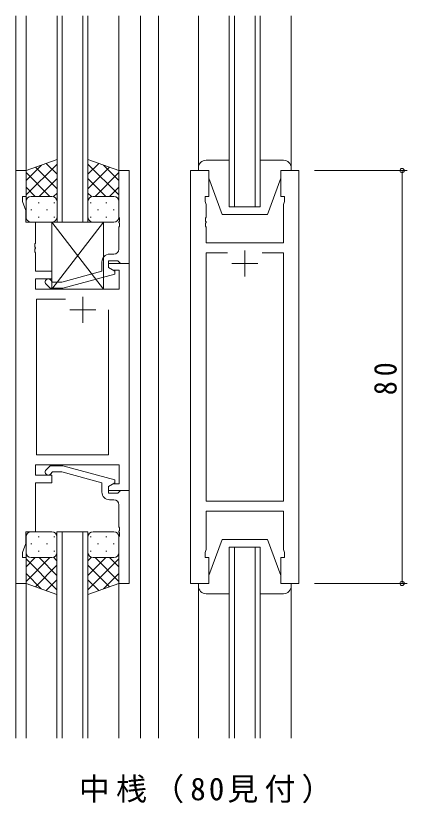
# Model space of a CAD drawing. Units: millimetres on the paper. Extents: x -420 to 373, y -297 to 267.
# Drawn here: x -33.9 to 42, y 2.7 to 155.3 of the extents above; entities that cross this region are included whole.
import ezdxf

# ---------------------------------------------------------------- set-up
doc = ezdxf.new("R2010")
doc.units = ezdxf.units.MM
doc.layers.add('0-2_USER1', color=3, linetype='Continuous')
for name, color, linetype, lineweight in [('0-3_YKK_11', 7, 'Continuous', 9), ('0-4_YKK_12', 2, 'Continuous', 9), ('0-5_YKK_13', 4, 'Continuous', 9), ('0-7_YKK_D', 6, 'Continuous', 9)]:
    doc.layers.add(name, color=color, linetype=linetype, lineweight=lineweight)
doc.styles.add('ＭＳ ゴシック', font='')
doc.styles.get('ＭＳ ゴシック').set_extended_font_data('MS Gothic')

msp = doc.modelspace()

# ---------------------------------------------------------------- linework, layer by layer
at = {"layer": '0-3_YKK_11'}
for p, q in [((-31.928, 125.346), (-33.928, 125.346)), ((-33.928, 125.346), (-33.928, 45.346)), ((-31.928, 120.346), (-31.928, 125.346)), ((-13.926, 125.346), (-13.926, 116.304)), ((-11.926, 125.346), (-13.926, 125.346)), ((-11.926, 107.346), (-11.926, 125.346)), ((3.474, 125.346), (-0.026, 125.346)), ((-0.026, 125.346), (-0.026, 45.346)), ((3.474, 120.346), (3.474, 125.346)), ((17.474, 125.346), (17.474, 120.346)), ((20.974, 125.346), (17.474, 125.346)), ((20.974, 45.346), (20.974, 125.346)), ((-32.628, 120.346), (-31.928, 120.346)), ((-32.628, 119.346), (-32.628, 120.346)), ((-31.998, 117.615), (-32.628, 119.346)), ((2.774, 120.346), (3.474, 120.346)), ((2.774, 119.346), (2.774, 120.346)), ((2.974, 118.797), (2.774, 119.346)), ((17.474, 120.346), (18.174, 120.346)), ((18.174, 119.346), (17.974, 118.797)), ((18.174, 120.346), (18.174, 119.346)), ((-31.998, 115.346), (-31.998, 117.615)), ((2.974, 116.304), (2.974, 118.797)), ((17.974, 118.797), (17.974, 111.346)), ((-13.926, 116.304), (-13.806, 116.121)), ((-13.806, 116.121), (-13.806, 115.571)), ((2.854, 116.121), (2.974, 116.304)), ((2.854, 115.571), (2.854, 116.121)), ((-30.128, 115.346), (-31.998, 115.346)), ((-30.128, 111.304), (-30.128, 115.346)), ((-13.806, 115.571), (-13.926, 115.388)), ((-13.926, 115.388), (-13.926, 115.304)), ((-13.926, 115.304), (-13.806, 115.121)), ((-13.806, 114.571), (-13.926, 114.388)), ((-13.806, 115.121), (-13.806, 114.571)), ((2.974, 115.388), (2.854, 115.571)), ((2.854, 115.121), (2.974, 115.304)), ((2.854, 114.571), (2.854, 115.121)), ((2.974, 114.388), (2.854, 114.571)), ((2.974, 115.304), (2.974, 115.388)), ((-13.926, 114.388), (-13.926, 110.146)), ((2.974, 111.346), (2.974, 114.388)), ((-30.248, 111.121), (-30.128, 111.304)), ((-30.248, 110.571), (-30.248, 111.121)), ((-30.128, 110.388), (-30.248, 110.571)), ((-30.248, 110.121), (-30.128, 110.304)), ((-30.248, 109.571), (-30.248, 110.121)), ((-30.128, 110.304), (-30.128, 110.388)), ((17.974, 111.346), (2.974, 111.346)), ((-30.128, 109.388), (-30.248, 109.571)), ((-30.128, 105.846), (-30.128, 109.388)), ((-14.926, 109.146), (-15.726, 109.146)), ((2.974, 109.416), (2.974, 61.276)), ((7.124, 109.416), (2.974, 109.416)), ((7.124, 109.416), (2.974, 109.416)), ((10.474, 109.846), (10.474, 104.846)), ((17.974, 109.416), (13.824, 109.416)), ((17.974, 61.276), (17.974, 109.416)), ((-17.226, 107.646), (-17.226, 105.826)), ((-15.928, 107.346), (-15.928, 106.546)), ((-11.928, 107.346), (-15.928, 107.346)), ((-15.926, 107.846), (-14.126, 107.846)), ((-15.926, 106.546), (-15.926, 107.846)), ((-14.126, 107.846), (-13.926, 107.646)), ((-13.926, 107.646), (-13.626, 107.346)), ((-13.626, 107.346), (-11.926, 107.346)), ((-11.928, 63.346), (-11.928, 107.346)), ((7.974, 107.346), (12.974, 107.346)), ((-26.928, 105.846), (-30.128, 105.846)), ((-26.928, 104.346), (-26.928, 105.846)), ((-17.226, 105.826), (-24.987, 103.746)), ((-15.928, 106.546), (-15.062, 106.046)), ((-14.726, 105.853), (-15.926, 106.546)), ((-15.062, 106.046), (-13.858, 106.046)), ((-14.726, 105.253), (-14.726, 105.853)), ((-13.858, 106.046), (-13.858, 102.346)), ((-30.128, 104.346), (-26.928, 104.346)), ((-30.128, 102.346), (-30.128, 104.346)), ((-26.778, 103.746), (-27.202, 104.17)), ((-24.829, 102.546), (-14.726, 105.253)), ((-13.858, 102.346), (-30.128, 102.346)), ((-28.05, 103.322), (-27.275, 102.546)), ((-27.275, 102.546), (-24.829, 102.546)), ((-24.987, 103.746), (-26.778, 103.746)), ((-20.928, 100.846), (-20.928, 95.846)), ((-29.928, 100.416), (-24.278, 100.416)), ((-29.928, 70.276), (-29.928, 100.416)), ((-23.428, 98.346), (-18.428, 98.346)), ((-15.928, 98.346), (-15.928, 70.276)), ((-15.928, 98.346), (-15.928, 70.276)), ((-15.928, 70.276), (-29.928, 70.276)), ((-30.128, 68.346), (-13.858, 68.346)), ((-30.128, 66.346), (-30.128, 68.346)), ((-28.049, 67.37), (-27.273, 68.146)), ((-27.273, 68.146), (-24.828, 68.146)), ((-24.828, 68.146), (-14.724, 65.439)), ((-13.858, 68.346), (-13.858, 64.646)), ((-26.928, 66.346), (-30.128, 66.346)), ((-26.776, 66.946), (-27.2, 66.522)), ((-26.928, 64.846), (-26.928, 66.346)), ((-24.986, 66.946), (-26.776, 66.946)), ((-17.224, 64.866), (-24.986, 66.946)), ((-30.128, 64.846), (-26.928, 64.846)), ((-30.128, 55.346), (-30.128, 64.846)), ((-17.224, 63.046), (-17.224, 64.866)), ((-15.062, 64.646), (-15.928, 64.146)), ((-15.928, 64.146), (-15.928, 63.346)), ((-14.724, 64.839), (-15.924, 64.146)), ((-15.924, 64.146), (-15.924, 62.846)), ((-13.858, 64.646), (-15.062, 64.646)), ((-14.724, 65.439), (-14.724, 64.839)), ((-15.928, 63.346), (-11.928, 63.346)), ((-15.924, 62.846), (-14.124, 62.846)), ((-14.124, 62.846), (-13.924, 63.046)), ((-13.924, 63.046), (-13.624, 63.346)), ((-13.624, 63.346), (-11.924, 63.346)), ((-11.924, 63.346), (-11.924, 45.346)), ((-14.924, 61.546), (-15.724, 61.546)), ((2.974, 61.276), (17.974, 61.276)), ((-13.924, 56.304), (-13.924, 60.546)), ((2.974, 59.346), (17.974, 59.346)), ((2.974, 51.895), (2.974, 59.346)), ((17.974, 59.346), (17.974, 51.895)), ((-31.998, 55.346), (-30.128, 55.346)), ((-31.998, 53.077), (-31.998, 55.346)), ((-13.804, 56.121), (-13.924, 56.304)), ((-13.924, 55.388), (-13.804, 55.571)), ((-13.924, 55.304), (-13.924, 55.388)), ((-13.804, 55.121), (-13.924, 55.304)), ((-13.804, 55.571), (-13.804, 56.121)), ((-13.804, 54.571), (-13.804, 55.121)), ((-13.924, 54.388), (-13.804, 54.571)), ((-13.924, 45.346), (-13.924, 54.388)), ((-32.628, 51.346), (-31.998, 53.077)), ((2.774, 51.346), (2.974, 51.895)), ((17.974, 51.895), (18.174, 51.346)), ((-32.628, 50.346), (-32.628, 51.346)), ((2.774, 50.346), (2.774, 51.346)), ((18.174, 51.346), (18.174, 50.346)), ((-31.928, 50.346), (-32.628, 50.346)), ((-31.928, 45.346), (-31.928, 50.346)), ((3.474, 50.346), (2.774, 50.346)), ((3.474, 45.346), (3.474, 50.346)), ((17.474, 50.346), (17.474, 45.346)), ((18.174, 50.346), (17.474, 50.346)), ((-33.928, 45.346), (-31.928, 45.346)), ((-11.924, 45.346), (-13.924, 45.346)), ((-0.026, 45.346), (3.474, 45.346)), ((17.474, 45.346), (20.974, 45.346))]:
    msp.add_line(p, q, dxfattribs=at)
for centre, radius, start, end in [((-14.926, 110.146), 1, 270, 359.99998), ((-15.726, 107.646), 1.5, 90, 179.99998), ((-27.626, 103.746), 0.6, 44.99998, 225), ((-27.624, 66.946), 0.6, 134.99998, 315), ((-15.724, 63.046), 1.5, 180, 269.99998), ((-14.924, 60.546), 1, 0, 89.99998)]:
    msp.add_arc(centre, radius, start, end, dxfattribs=at)
at = {"layer": '0-4_YKK_12'}
for p, q in [((-33.928, 155.346), (-33.928, 15.346)), ((-31.931, 155.346), (-31.924, 124.846)), ((-25.925, 115.346), (-25.925, 155.346)), ((-24.925, 155.346), (-24.925, 115.346)), ((-20.925, 115.346), (-20.925, 155.346)), ((-19.925, 155.346), (-19.925, 115.346)), ((-13.934, 155.346), (-13.926, 124.846)), ((-9.726, 155.346), (-9.726, 15.346)), ((-6.226, 155.346), (-6.226, 15.346)), ((1.474, 125.846), (1.474, 155.346)), ((7.474, 118.346), (7.474, 155.346)), ((8.474, 155.346), (8.474, 118.346)), ((12.474, 118.346), (12.474, 155.346)), ((13.474, 155.346), (13.474, 118.346)), ((19.474, 125.846), (19.474, 155.346)), ((13.474, 118.346), (7.474, 118.346)), ((-19.925, 115.346), (-25.925, 115.346)), ((-25.931, 55.346), (-19.931, 55.346)), ((-25.931, 15.346), (-25.931, 55.346)), ((-24.931, 55.346), (-24.931, 15.346)), ((-20.931, 15.346), (-20.931, 55.346)), ((-19.931, 55.346), (-19.931, 15.346)), ((7.474, 52.346), (13.474, 52.346)), ((7.474, 15.346), (7.474, 52.346)), ((8.474, 52.346), (8.474, 15.346)), ((12.474, 15.346), (12.474, 52.346)), ((13.474, 52.346), (13.474, 15.346)), ((-31.929, 45.846), (-31.922, 15.346)), ((-13.931, 45.846), (-13.923, 15.346)), ((1.474, 44.846), (1.474, 15.346)), ((19.474, 44.846), (19.474, 15.346))]:
    msp.add_line(p, q, dxfattribs=at)
at = {"layer": '0-5_YKK_13'}
for p, q in [((-25.926, 127.489), (-31.926, 125.346)), ((-25.926, 124.623), (-28.038, 126.735)), ((-25.926, 119.124), (-25.926, 127.489)), ((-19.928, 127.489), (-13.928, 125.346)), ((-19.928, 119.124), (-19.928, 127.489)), ((-19.928, 124.623), (-17.816, 126.735)), ((7.474, 127.346), (2.974, 127.346)), ((17.974, 127.346), (13.474, 127.346)), ((-31.926, 120.614), (-25.926, 126.614)), ((-31.926, 123.443), (-28.966, 126.403)), ((-31.926, 125.346), (-31.926, 119.346)), ((-25.926, 121.795), (-30.122, 125.99)), ((-13.928, 120.614), (-19.928, 126.614)), ((-19.928, 121.795), (-15.732, 125.99)), ((-13.928, 123.443), (-16.889, 126.403)), ((-13.928, 125.346), (-13.928, 119.346)), ((17.474, 123.846), (17.474, 125.346)), ((-27.306, 120.346), (-31.926, 124.966)), ((-29.366, 120.346), (-25.926, 123.786)), ((-16.488, 120.346), (-19.928, 123.786)), ((-18.548, 120.346), (-13.928, 124.966)), ((3.474, 123.846), (6.074, 116.846)), ((17.474, 123.846), (14.874, 116.846)), ((-30.135, 120.346), (-31.926, 122.138)), ((-15.72, 120.346), (-13.928, 122.138)), ((-26.594, 120.289), (-25.926, 120.957)), ((-19.26, 120.289), (-19.928, 120.957)), ((-31.926, 116.346), (-31.926, 119.346)), ((-30.926, 120.346), (-27.326, 120.346)), ((-30.526, 120.346), (-26.926, 120.346)), ((-29.591, 119.124), (-29.391, 119.124)), ((-26.561, 119.124), (-26.361, 119.124)), ((-25.926, 119.346), (-25.926, 116.346)), ((-19.928, 119.346), (-19.928, 116.346)), ((-19.293, 119.124), (-19.493, 119.124)), ((-15.328, 120.346), (-18.928, 120.346)), ((-14.928, 120.346), (-18.528, 120.346)), ((-16.263, 119.124), (-16.463, 119.124)), ((-13.928, 116.346), (-13.928, 119.346)), ((-31.006, 117.709), (-30.806, 117.709)), ((-27.976, 117.709), (-27.776, 117.709)), ((-17.878, 117.709), (-18.078, 117.709)), ((-14.848, 117.709), (-15.048, 117.709)), ((-29.591, 116.294), (-29.391, 116.294)), ((-26.561, 116.294), (-26.361, 116.294)), ((-19.293, 116.294), (-19.493, 116.294)), ((-16.263, 116.294), (-16.463, 116.294)), ((6.074, 116.846), (14.874, 116.846)), ((-26.926, 115.346), (-30.926, 115.346)), ((-26.926, 115.346), (-26.926, 102.346)), ((-16.926, 115.346), (-26.926, 115.346)), ((-26.926, 115.346), (-16.926, 102.346)), ((-16.926, 115.346), (-26.926, 102.346)), ((-18.928, 115.346), (-14.928, 115.346)), ((-16.926, 102.346), (-16.926, 115.346)), ((-26.926, 102.346), (-16.926, 102.346)), ((-26.931, 55.346), (-30.931, 55.346)), ((-18.933, 55.346), (-14.933, 55.346)), ((-31.931, 54.346), (-31.931, 51.346)), ((-29.596, 54.398), (-29.396, 54.398)), ((-26.566, 54.398), (-26.366, 54.398)), ((-25.931, 51.346), (-25.931, 54.346)), ((-19.933, 51.346), (-19.933, 54.346)), ((-19.298, 54.398), (-19.498, 54.398)), ((-16.268, 54.398), (-16.468, 54.398)), ((-13.933, 54.346), (-13.933, 51.346)), ((3.474, 46.846), (6.074, 53.846)), ((6.074, 53.846), (14.874, 53.846)), ((17.474, 46.846), (14.874, 53.846)), ((-31.011, 52.983), (-30.811, 52.983)), ((-27.981, 52.983), (-27.781, 52.983)), ((-17.883, 52.983), (-18.083, 52.983)), ((-14.853, 52.983), (-15.053, 52.983)), ((-31.931, 45.346), (-31.931, 51.346)), ((-29.596, 51.568), (-29.396, 51.568)), ((-26.599, 50.403), (-25.931, 49.735)), ((-26.566, 51.568), (-26.366, 51.568)), ((-25.931, 51.568), (-25.931, 43.203)), ((-19.933, 51.568), (-19.933, 43.203)), ((-19.265, 50.403), (-19.933, 49.735)), ((-19.298, 51.568), (-19.498, 51.568)), ((-16.268, 51.568), (-16.468, 51.568)), ((-13.933, 45.346), (-13.933, 51.346)), ((-30.139, 50.346), (-31.931, 48.554)), ((-27.311, 50.346), (-31.931, 45.726)), ((-31.931, 50.078), (-25.931, 44.078)), ((-30.931, 50.346), (-27.331, 50.346)), ((-30.531, 50.346), (-26.931, 50.346)), ((-25.931, 48.897), (-30.127, 44.702)), ((-29.371, 50.346), (-25.931, 46.906)), ((-16.493, 50.346), (-19.933, 46.906)), ((-13.933, 50.078), (-19.933, 44.078)), ((-19.933, 48.897), (-15.737, 44.702)), ((-15.333, 50.346), (-18.933, 50.346)), ((-18.553, 50.346), (-13.933, 45.726)), ((-14.933, 50.346), (-18.533, 50.346)), ((-15.725, 50.346), (-13.933, 48.554)), ((-31.931, 47.249), (-28.97, 44.289)), ((-25.931, 46.069), (-28.043, 43.957)), ((-19.933, 46.069), (-17.821, 43.957)), ((-13.933, 47.249), (-16.894, 44.289)), ((17.474, 46.846), (17.474, 45.346)), ((-25.931, 43.203), (-31.931, 45.346)), ((-19.933, 43.203), (-13.933, 45.346)), ((7.474, 43.346), (2.974, 43.346)), ((17.974, 43.346), (13.474, 43.346))]:
    msp.add_line(p, q, dxfattribs=at)
for points in [[(1.474, 125.846), (1.474, 125.346), (3.474, 125.346), (3.474, 123.846)], [(17.474, 125.346), (19.474, 125.346), (19.474, 125.846)], [(1.474, 44.846), (1.474, 45.346), (3.474, 45.346), (3.474, 46.846)], [(17.474, 45.346), (19.474, 45.346), (19.474, 44.846)]]:
    msp.add_lwpolyline(points, dxfattribs=at)
for centre, radius, start, end in [((2.974, 125.846), 1.5, 90, 180), ((17.974, 125.846), 1.5, 0, 90), ((-30.926, 119.346), 1, 89.99998, 179.99998), ((-30.926, 119.346), 1, 89.99998, 179.99998), ((-26.926, 119.346), 1, 359.99998, 89.99998), ((-26.926, 119.346), 1, 359.99998, 89.99998), ((-18.928, 119.346), 1, 89.99998, 179.99998), ((-18.928, 119.346), 1, 89.99998, 179.99998), ((-14.928, 119.346), 1, 359.99998, 89.99998), ((-14.928, 119.346), 1, 359.99998, 89.99998), ((-30.926, 116.346), 1, 179.99998, 269.99998), ((-26.926, 116.346), 1, 269.99998, 359.99998), ((-18.928, 116.346), 1, 179.99998, 269.99998), ((-14.928, 116.346), 1, 269.99998, 359.99998), ((-30.931, 54.346), 1, 90, 180), ((-26.931, 54.346), 1, 0, 90), ((-18.933, 54.346), 1, 90, 180), ((-14.933, 54.346), 1, 0, 90), ((-30.931, 51.346), 1, 180, 270), ((-30.931, 51.346), 1, 180, 270), ((-26.931, 51.346), 1, 270, 0), ((-26.931, 51.346), 1, 270, 0), ((-18.933, 51.346), 1, 180, 270), ((-18.933, 51.346), 1, 180, 270), ((-14.933, 51.346), 1, 270, 0), ((-14.933, 51.346), 1, 270, 0), ((2.974, 44.846), 1.5, 180, 270), ((17.974, 44.846), 1.5, 270, 0)]:
    msp.add_arc(centre, radius, start, end, dxfattribs=at)
at = {"layer": '0-7_YKK_D'}
for p, q in [((23.974, 125.346), (41.974, 125.346)), ((40.974, 125.346), (40.974, 45.346)), ((23.974, 45.346), (41.974, 45.346))]:
    msp.add_line(p, q, dxfattribs=at)
for centre in [(40.974, 125.346), (40.974, 45.346)]:
    msp.add_circle(centre, 0.425, dxfattribs=at)

# ---------------------------------------------------------------- texts
at = {"layer": '0-2_USER1', "insert": (-21.689, 2.743), "char_height": 4.399, "attachment_point": 7, "style": 'ＭＳ ゴシック'}
msp.add_mtext('\\T1.2;中桟（80見付）', dxfattribs=at)
at = {"layer": '0-7_YKK_D', "color": 3, "insert": (39.974, 81.826), "char_height": 4.399, "attachment_point": 7, "rotation": 90, "style": 'ＭＳ ゴシック'}
msp.add_mtext('\\T1.36;\\W0.9;80', dxfattribs=at)

doc.saveas('drawing.dxf')
